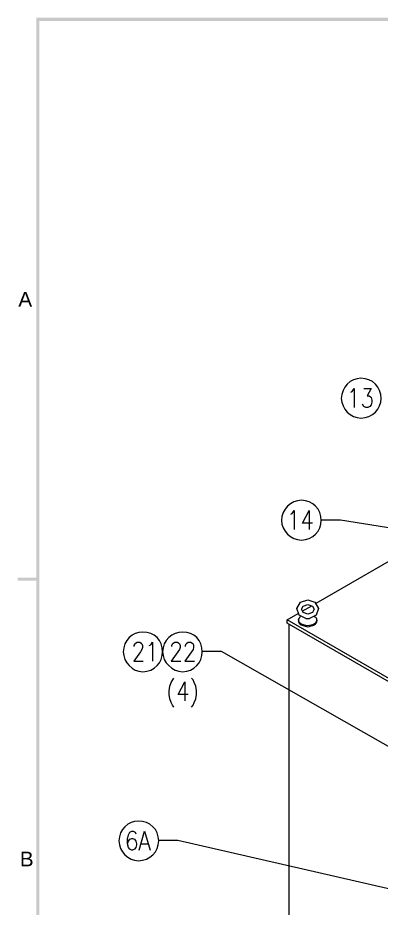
# Model space of a CAD drawing. Header units: inches. Extents: x 0.3 to 33.8, y 15.5 to 37.1.
# Drawn here: x 0.28 to 3.72, y 28.52 to 36.96 of the extents above; entities that cross this region are included whole.
import ezdxf

# ---------------------------------------------------------------- set-up
doc = ezdxf.new("R2010")
doc.units = ezdxf.units.IN
doc.header["$MEASUREMENT"] = 0
doc.styles.add('PDF Arial', font='arial.ttf')

# ---------------------------------------------------------------- blocks, each defined once
blk = doc.blocks.new('60298_1')
at = {"true_color": 0x0037dd, "transparency": 33554687}
for points in [[(33.5914, 36.9641), (33.5614, 36.9341), (0.4864, 36.9341), (0.4563, 36.9641)], [(0.4563, 36.9641), (0.4864, 36.9341), (0.4864, 15.7344), (0.4563, 15.7043)], [(0.4714, 31.6567), (0.4714, 31.6266), (0.2824, 31.6266), (0.2824, 31.6567)]]:
    blk.add_hatch(color=162, dxfattribs=at).paths.add_polyline_path(points)
at = {"transparency": 33554687}
for points in [[(3.4362, 33.4152), (3.4501, 33.4224), (3.4687, 33.4488), (3.4687, 33.2686)], [(3.5591, 33.4488), (3.6298, 33.4488), (3.5916, 33.3796), (3.6102, 33.3796), (3.6242, 33.3718), (3.6298, 33.3625), (3.6365, 33.3383), (3.6365, 33.3192), (3.6298, 33.2949), (3.6169, 33.2778), (3.5973, 33.2686), (3.5792, 33.2686), (3.5591, 33.2778), (3.5467, 33.3021)], [(3.1067, 31.4136), (5.035, 32.527)], [(2.8671, 32.2579), (2.881, 32.2652), (2.8996, 32.2915), (2.8996, 32.1113)], [(3.0731, 32.1717), (2.9776, 32.1717), (3.0406, 32.2915), (3.0406, 32.1113)], [(3.0112, 31.2685), (2.9482, 31.3), (2.9255, 31.3635), (2.9606, 31.4219), (3.0282, 31.4441), (3.0964, 31.4219), (3.131, 31.3635), (3.1088, 31.3), (3.0453, 31.2685)], [(3.0282, 31.4002), (3.0721, 31.3857), (3.0876, 31.3558), (3.0721, 31.3258), (3.0282, 31.3109), (2.9848, 31.3258), (2.9688, 31.3558), (2.9848, 31.3857), (3.0282, 31.4002)], [(2.9745, 31.3372), (3.0659, 31.3899)], [(2.8335, 31.2561), (2.9363, 31.3155)], [(2.8335, 31.2251), (2.8335, 31.2561)], [(5.7631, 29.5649), (2.8335, 31.2561)], [(2.9409, 31.2561), (2.9409, 31.2458)], [(3.0112, 31.2685), (3.0163, 31.268)], [(3.0163, 31.268), (3.0401, 31.268)], [(3.0163, 31.268), (3.0401, 31.268)], [(3.0401, 31.268), (3.0453, 31.2685)], [(3.116, 31.2561), (3.116, 31.2458)], [(5.7631, 29.5339), (2.8335, 31.2251)], [(2.8516, 26.2795), (2.8516, 31.2148)], [(1.385, 31.0015), (1.385, 31.0113), (1.3922, 31.0279), (1.3979, 31.0356), (1.4119, 31.0449), (1.4372, 31.0449), (1.4501, 31.0356), (1.4568, 31.0279), (1.4625, 31.0113), (1.4625, 30.9943), (1.4568, 30.9752), (1.4428, 30.9509), (1.3798, 30.8647), (1.4697, 30.8647)], [(1.5265, 31.0113), (1.541, 31.0186), (1.559, 31.0449), (1.559, 30.8647)], [(1.7413, 31.0015), (1.7413, 31.0113), (1.7486, 31.0279), (1.7542, 31.0356), (1.7682, 31.0449), (1.7935, 31.0449), (1.8064, 31.0356), (1.8131, 31.0279), (1.8188, 31.0113), (1.8188, 30.9943), (1.8131, 30.9752), (1.7992, 30.9509), (1.7356, 30.8647), (1.826, 30.8647)], [(1.8699, 31.0015), (1.8699, 31.0113), (1.8771, 31.0279), (1.8828, 31.0356), (1.8968, 31.0449), (1.9221, 31.0449), (1.935, 31.0356), (1.9417, 31.0279), (1.9474, 31.0113), (1.9474, 30.9943), (1.9417, 30.9752), (1.9278, 30.9509), (1.8647, 30.8647), (1.9546, 30.8647)], [(1.761, 30.4293), (1.748, 30.4459), (1.7351, 30.4722), (1.7227, 30.5063), (1.7155, 30.5491), (1.7155, 30.5832), (1.7227, 30.6261), (1.7351, 30.6602), (1.761, 30.703)], [(1.8957, 30.5491), (1.8002, 30.5491), (1.8637, 30.6695), (1.8637, 30.4892)], [(1.9288, 30.4293), (1.9417, 30.4459), (1.9541, 30.4722), (1.967, 30.5063), (1.9737, 30.5491), (1.9737, 30.5832), (1.967, 30.6261), (1.9541, 30.6602), (1.9417, 30.6865), (1.9288, 30.703)], [(1.3225, 29.1321), (1.3298, 29.1585), (1.3427, 29.175), (1.3623, 29.1827), (1.368, 29.1827), (1.3876, 29.175), (1.4, 29.1585), (1.4072, 29.1321), (1.4072, 29.1223), (1.4, 29.098), (1.3876, 29.081), (1.368, 29.0717), (1.3623, 29.0717), (1.3427, 29.081), (1.3298, 29.098), (1.3225, 29.1321), (1.3225, 29.175), (1.3298, 29.2184), (1.3427, 29.2426), (1.3623, 29.2519), (1.3747, 29.2519), (1.3943, 29.2426), (1.4, 29.2256)], [(1.433, 29.0717), (1.4836, 29.2519), (1.5358, 29.0717)], [(1.4516, 29.1321), (1.5162, 29.1321)]]:
    blk.add_lwpolyline(points, dxfattribs=at)
at = {"color": 21, "transparency": 33554687}
for points in [[(5.9707, 31.7797), (3.3386, 32.2017), (3.1584, 32.2017)], [(4.909, 29.4187), (2.2128, 30.9545), (2.0326, 30.9545)], [(6.9891, 27.9718), (1.7971, 29.1621), (1.6169, 29.1621)]]:
    blk.add_lwpolyline(points, dxfattribs=at)
at = {"transparency": 33554687}
for points, knots in [([(3.7233, 33.3548), (3.7245, 33.2553), (3.6405, 33.1712), (3.5322, 33.1689), (3.4331, 33.1712), (3.3491, 33.2553), (3.3463, 33.3548), (3.3491, 33.4626), (3.4331, 33.5467), (3.5322, 33.5459), (3.6405, 33.5467), (3.7245, 33.4626), (3.7233, 33.3548)], [0, 0, 0, 0, 1, 1, 1, 2, 2, 2, 3, 3, 3, 4, 4, 4, 4]), ([(3.7233, 33.3548), (3.7245, 33.2553), (3.6405, 33.1712), (3.5322, 33.1689), (3.4331, 33.1712), (3.3491, 33.2553), (3.3463, 33.3548), (3.3491, 33.4626), (3.4331, 33.5467), (3.5322, 33.5459), (3.6405, 33.5467), (3.7245, 33.4626), (3.7233, 33.3548)], [0, 0, 0, 0, 1, 1, 1, 2, 2, 2, 3, 3, 3, 4, 4, 4, 4]), ([(3.7233, 33.3548), (3.7245, 33.2553), (3.6405, 33.1712), (3.5322, 33.1689), (3.4331, 33.1712), (3.3491, 33.2553), (3.3463, 33.3548), (3.3491, 33.4626), (3.4331, 33.5467), (3.5322, 33.5459), (3.6405, 33.5467), (3.7245, 33.4626), (3.7233, 33.3548)], [0, 0, 0, 0, 1, 1, 1, 2, 2, 2, 3, 3, 3, 4, 4, 4, 4]), ([(3.1553, 32.198), (3.1586, 32.0981), (3.0746, 32.014), (2.9693, 32.0121), (2.8672, 32.014), (2.7831, 32.0981), (2.7783, 32.198), (2.7831, 32.3055), (2.8672, 32.3895), (2.9693, 32.3891), (3.0746, 32.3895), (3.1586, 32.3055), (3.1553, 32.198)], [0, 0, 0, 0, 1, 1, 1, 2, 2, 2, 3, 3, 3, 4, 4, 4, 4]), ([(3.1553, 32.198), (3.1586, 32.0981), (3.0746, 32.014), (2.9693, 32.0121), (2.8672, 32.014), (2.7831, 32.0981), (2.7783, 32.198), (2.7831, 32.3055), (2.8672, 32.3895), (2.9693, 32.3891), (3.0746, 32.3895), (3.1586, 32.3055), (3.1553, 32.198)], [0, 0, 0, 0, 1, 1, 1, 2, 2, 2, 3, 3, 3, 4, 4, 4, 4]), ([(3.1553, 32.198), (3.1586, 32.0981), (3.0746, 32.014), (2.9693, 32.0121), (2.8672, 32.014), (2.7831, 32.0981), (2.7783, 32.198), (2.7831, 32.3055), (2.8672, 32.3895), (2.9693, 32.3891), (3.0746, 32.3895), (3.1586, 32.3055), (3.1553, 32.198)], [0, 0, 0, 0, 1, 1, 1, 2, 2, 2, 3, 3, 3, 4, 4, 4, 4]), ([(2.959, 31.284), (2.9483, 31.2796), (2.9411, 31.2681), (2.9384, 31.253), (2.9411, 31.2283), (2.9803, 31.2056), (3.0262, 31.2014), (3.0771, 31.2056), (3.1163, 31.2283), (3.1139, 31.253)], [0, 0, 0, 0, 1, 1, 1, 2, 2, 2, 3, 3, 3, 3]), ([(2.9384, 31.2427), (2.9411, 31.218), (2.9803, 31.1954), (3.0262, 31.191), (3.0771, 31.1954), (3.1163, 31.218), (3.1139, 31.2427)], [0, 0, 0, 0, 1, 1, 1, 2, 2, 2, 2]), ([(1.6525, 30.9535), (1.6573, 30.8513), (1.5732, 30.7673), (1.4666, 30.7624), (1.3659, 30.7673), (1.2818, 30.8513), (1.2807, 30.9535), (1.2818, 31.0587), (1.3659, 31.1428), (1.4666, 31.1394), (1.5732, 31.1428), (1.6573, 31.0587), (1.6525, 30.9535)], [0, 0, 0, 0, 1, 1, 1, 2, 2, 2, 3, 3, 3, 4, 4, 4, 4]), ([(1.6525, 30.9535), (1.6573, 30.8513), (1.5732, 30.7673), (1.4666, 30.7624), (1.3659, 30.7673), (1.2818, 30.8513), (1.2807, 30.9535), (1.2818, 31.0587), (1.3659, 31.1428), (1.4666, 31.1394), (1.5732, 31.1428), (1.6573, 31.0587), (1.6525, 30.9535)], [0, 0, 0, 0, 1, 1, 1, 2, 2, 2, 3, 3, 3, 4, 4, 4, 4]), ([(1.6525, 30.9535), (1.6573, 30.8513), (1.5732, 30.7673), (1.4666, 30.7624), (1.3659, 30.7673), (1.2818, 30.8513), (1.2807, 30.9535), (1.2818, 31.0587), (1.3659, 31.1428), (1.4666, 31.1394), (1.5732, 31.1428), (1.6573, 31.0587), (1.6525, 30.9535)], [0, 0, 0, 0, 1, 1, 1, 2, 2, 2, 3, 3, 3, 4, 4, 4, 4]), ([(2.0295, 30.9535), (2.0328, 30.8513), (1.9487, 30.7673), (1.8436, 30.7624), (1.7414, 30.7673), (1.6573, 30.8513), (1.6525, 30.9535), (1.6573, 31.0587), (1.7414, 31.1428), (1.8436, 31.1394), (1.9487, 31.1428), (2.0328, 31.0587), (2.0295, 30.9535)], [0, 0, 0, 0, 1, 1, 1, 2, 2, 2, 3, 3, 3, 4, 4, 4, 4]), ([(2.0295, 30.9535), (2.0328, 30.8513), (1.9487, 30.7673), (1.8436, 30.7624), (1.7414, 30.7673), (1.6573, 30.8513), (1.6525, 30.9535), (1.6573, 31.0587), (1.7414, 31.1428), (1.8436, 31.1394), (1.9487, 31.1428), (2.0328, 31.0587), (2.0295, 30.9535)], [0, 0, 0, 0, 1, 1, 1, 2, 2, 2, 3, 3, 3, 4, 4, 4, 4]), ([(2.0295, 30.9535), (2.0328, 30.8513), (1.9487, 30.7673), (1.8436, 30.7624), (1.7414, 30.7673), (1.6573, 30.8513), (1.6525, 30.9535), (1.6573, 31.0587), (1.7414, 31.1428), (1.8436, 31.1394), (1.9487, 31.1428), (2.0328, 31.0587), (2.0295, 30.9535)], [0, 0, 0, 0, 1, 1, 1, 2, 2, 2, 3, 3, 3, 4, 4, 4, 4]), ([(1.6164, 29.1616), (1.6173, 29.0585), (1.5333, 28.9745), (1.4253, 28.9705), (1.3259, 28.9745), (1.2419, 29.0585), (1.2394, 29.1616), (1.2419, 29.2659), (1.3259, 29.35), (1.4253, 29.3475), (1.5333, 29.35), (1.6173, 29.2659), (1.6164, 29.1616)], [0, 0, 0, 0, 1, 1, 1, 2, 2, 2, 3, 3, 3, 4, 4, 4, 4]), ([(1.6164, 29.1616), (1.6173, 29.0585), (1.5333, 28.9745), (1.4253, 28.9705), (1.3259, 28.9745), (1.2419, 29.0585), (1.2394, 29.1616), (1.2419, 29.2659), (1.3259, 29.35), (1.4253, 29.3475), (1.5333, 29.35), (1.6173, 29.2659), (1.6164, 29.1616)], [0, 0, 0, 0, 1, 1, 1, 2, 2, 2, 3, 3, 3, 4, 4, 4, 4]), ([(1.6164, 29.1616), (1.6173, 29.0585), (1.5333, 28.9745), (1.4253, 28.9705), (1.3259, 28.9745), (1.2419, 29.0585), (1.2394, 29.1616), (1.2419, 29.2659), (1.3259, 29.35), (1.4253, 29.3475), (1.5333, 29.35), (1.6173, 29.2659), (1.6164, 29.1616)], [0, 0, 0, 0, 1, 1, 1, 2, 2, 2, 3, 3, 3, 4, 4, 4, 4])]:
    blk.add_open_spline(points, degree=3, knots=knots, dxfattribs=at)
blk.add_open_spline([(3.1139, 31.253), (3.1163, 31.2681), (3.1091, 31.2796), (3.0933, 31.284)], degree=3, dxfattribs=at)
at = {"color": 162, "true_color": 0x0037dd, "char_height": 0.140116, "attachment_point": 7, "style": 'PDF Arial'}
for s, insert in [('\\W1.003087;A', (0.2869, 34.2253)), ('\\W1.000154;B', (0.3015, 28.9179))]:
    blk.add_mtext(s, dxfattribs=dict(at, insert=insert))

msp = doc.modelspace()

# ---------------------------------------------------------------- block references
msp.add_blockref('60298_1', (0, 0))

doc.saveas('drawing.dxf')
